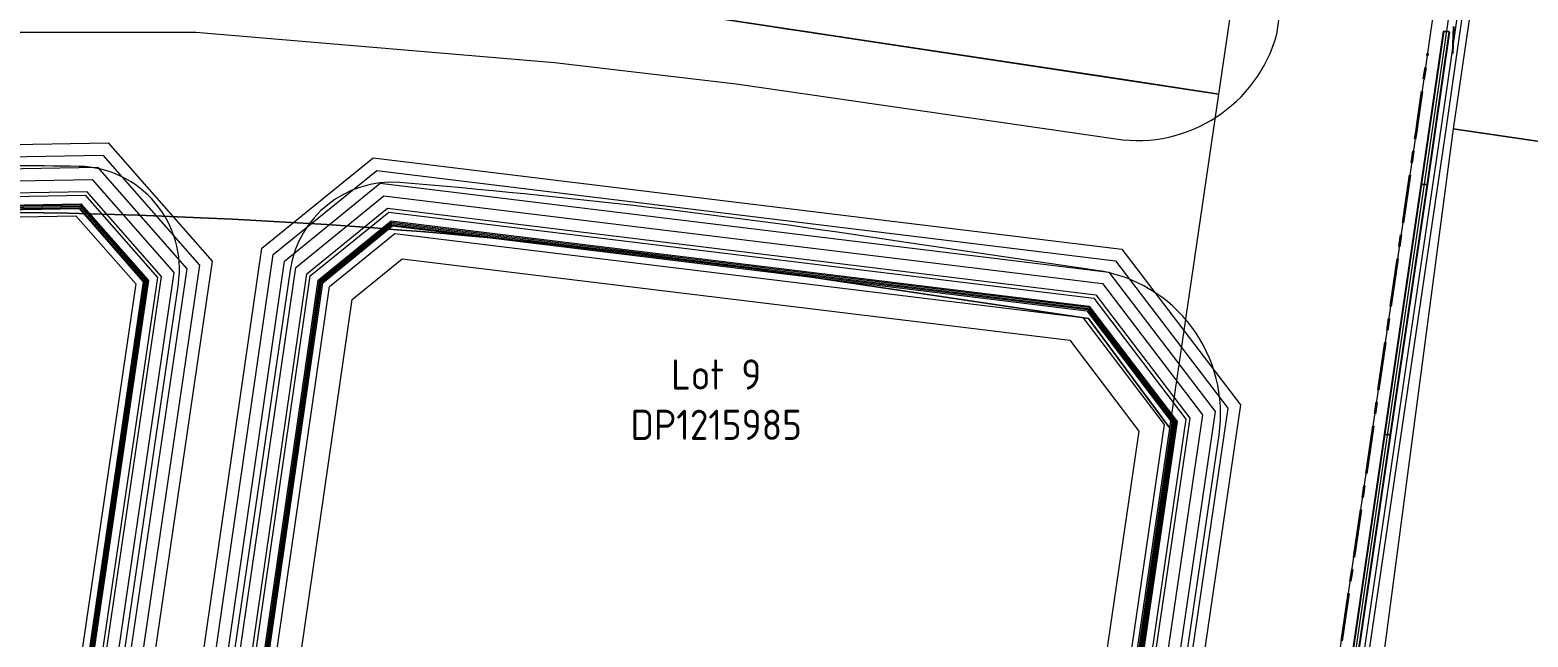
# Model space of a CAD drawing. Header units: metres. Extents: x 302924 to 306036, y 6267404 to 6269261.
# Drawn here: x 304090.1 to 304214.2, y 6268758.4 to 6268808.7 of the extents above; entities that cross this region are included whole.
import ezdxf

# ---------------------------------------------------------------- set-up
doc = ezdxf.new("R2010")
doc.units = ezdxf.units.M
doc.linetypes.add('Cable Exist UG', pattern=[7, 4, -1, 1, -1])
for name, color, linetype, lineweight, true_color, plot, transparency in [('. Const Lines_HV', 7, 'Continuous', 0, 0x990000, False, 0.4), ('. Const Lines_LV', 7, 'Continuous', 0, 0x000099, False, 0.4), ('. Const Lines_SL', 7, 'Continuous', 0, 0x009999, False, 0.4), ('. Const Lines_SP_Trench (PL)', 7, 'Continuous', 0, 0x990099, False, 0.4)]:
    doc.layers.add(name, color=color, linetype=linetype, lineweight=lineweight, true_color=true_color, plot=plot, transparency=transparency)
doc.layers.add('._ MGA Trench Outline (Physical Location)', color=6, linetype='Continuous', lineweight=0, plot=False, transparency=0.8)
doc.layers.add('._ MGA Trench Outline (PL)', color=248, linetype='Continuous', lineweight=0, plot=False, transparency=0.6)
doc.layers.add('_Kerb Line_SP', color=60, linetype='Continuous', lineweight=13, transparency=0.6)
doc.layers.add('_User_HV_Exist', color=1, linetype='Continuous', lineweight=35)
doc.layers.add('Cadastre Land Parcels_SP_EXT', color=118, linetype='Continuous', lineweight=15)
doc.layers.add('Duct_SP_EXT', color=30, linetype='Continuous')
doc.layers.add('Trench_SP_EXT', color=7, linetype='Continuous')
doc.styles.add('LotNum', font='isocp.shx')

msp = doc.modelspace()

# ---------------------------------------------------------------- linework, layer by layer
at = {"layer": '. Const Lines_HV', "linetype": 'Continuous', "lineweight": 0, "flags": 128}
for points in [[(304209.5395, 6268832.1756), (304207.2881, 6268816.8365), (304205.0057, 6268801.0003), (304201.7243, 6268778.7068), (304195.7222, 6268737.9271), (304193.6151, 6268723.5785), (304191.4944, 6268709.1331), (304189.6781, 6268696.7647), (304187.8612, 6268684.3975), (304186.0447, 6268672.0298), (304184.5914, 6268662.1353), (304182.7748, 6268649.7671), (304180.9583, 6268637.4004), (304179.141, 6268625.033), (304175.0352, 6268597.0885), (304180.7384, 6268589.4202), (304191.3674, 6268587.8587)], [(304025.4858, 6268763.0388), (304029.6778, 6268790.3309), (304037.7576, 6268797.3194), (304096.1203, 6268798.3488), (304104.1282, 6268789.2357), (304098.6853, 6268752.1841), (304096.8066, 6268739.3855), (304094.9911, 6268727.018), (304093.5388, 6268717.124), (304092.0864, 6268707.2301), (304090.271, 6268694.8626), (304088.4555, 6268682.4952), (304087.0032, 6268672.6012), (304085.1877, 6268660.2337), (304083.7354, 6268650.3398), (304081.9194, 6268637.9688), (304080.0625, 6268625.4415), (304078.2424, 6268613.1615), (304076.2048, 6268599.3127), (304074.754, 6268589.42), (304072.5731, 6268574.5772), (304070.756, 6268562.2088), (304068.9387, 6268549.8411), (304067.4848, 6268539.9466)], [(304027.4636, 6268762.7417), (304031.5428, 6268789.2997), (304038.5177, 6268795.3325), (304095.2293, 6268796.3328), (304102.0149, 6268788.6107), (304096.7065, 6268752.4748), (304094.8278, 6268739.676), (304093.0123, 6268727.3085), (304091.56, 6268717.4145), (304090.1076, 6268707.5206), (304088.2922, 6268695.1531), (304086.4767, 6268682.7856), (304085.0244, 6268672.8917), (304083.2089, 6268660.5242), (304081.7566, 6268650.6302), (304079.9408, 6268638.2607), (304078.0841, 6268625.7347), (304076.2639, 6268613.4537), (304074.2261, 6268599.6038), (304072.7752, 6268589.7102), (304070.5944, 6268574.868), (304068.7772, 6268562.4995), (304066.9599, 6268550.1319), (304065.5061, 6268540.2373)], [(304091.124, 6268659.3623), (304092.9394, 6268671.7297), (304094.3917, 6268681.6237), (304096.207, 6268693.99), (304098.0226, 6268706.3586), (304099.475, 6268716.2526), (304100.9273, 6268726.1466), (304102.7427, 6268738.514), (304104.6219, 6268751.3154), (304110.2297, 6268790.1026), (304118.8083, 6268797.0717), (304179.9938, 6268789.5992), (304189.2978, 6268777.3798), (304183.7806, 6268739.7359), (304181.8955, 6268726.8948), (304180.08, 6268714.5274), (304178.6276, 6268704.6334), (304177.1751, 6268694.7395), (304175.3599, 6268682.3721), (304173.544, 6268670.0045), (304172.0916, 6268660.1106)], [(304093.1028, 6268659.0718), (304094.9182, 6268671.4393), (304096.3705, 6268681.3332), (304098.1858, 6268693.6995), (304100.0014, 6268706.0682), (304101.4538, 6268715.9621), (304102.9061, 6268725.8561), (304104.7215, 6268738.2236), (304106.601, 6268751.0271), (304112.0973, 6268789.0431), (304119.4096, 6268794.9834), (304178.9138, 6268787.7162), (304187.197, 6268776.8375), (304181.8018, 6268740.0259), (304179.9168, 6268727.1853), (304178.1012, 6268714.8179), (304176.6488, 6268704.9239), (304175.1963, 6268695.0299), (304173.3811, 6268682.6625), (304171.5652, 6268670.295), (304170.1128, 6268660.4011)]]:
    msp.add_lwpolyline(points, dxfattribs=at)
at = {"layer": '. Const Lines_LV', "linetype": 'Continuous', "lineweight": 0, "flags": 128}
for points in [[(304024.4969, 6268763.1873), (304028.7452, 6268790.8464), (304037.3776, 6268798.3129), (304096.5657, 6268799.3568), (304105.1848, 6268789.5482), (304099.6747, 6268752.0388), (304097.796, 6268739.2403), (304095.9805, 6268726.8728), (304094.5282, 6268716.9788), (304093.0758, 6268707.0848), (304091.2604, 6268694.7174), (304089.4449, 6268682.3499), (304087.9926, 6268672.4559), (304086.1771, 6268660.0885), (304084.7247, 6268650.1945), (304082.9087, 6268637.8229), (304081.0517, 6268625.2949), (304079.2317, 6268613.0154), (304077.1941, 6268599.1671), (304075.7434, 6268589.2749), (304073.5625, 6268574.4318), (304071.7453, 6268562.0634), (304069.9281, 6268549.6958), (304068.4742, 6268539.8012)], [(304026.4747, 6268762.8903), (304030.6103, 6268789.8153), (304038.1376, 6268796.326), (304095.6748, 6268797.3408), (304103.0715, 6268788.9232), (304097.6959, 6268752.3294), (304095.8172, 6268739.5307), (304094.0017, 6268727.1633), (304092.5494, 6268717.2693), (304091.097, 6268707.3753), (304089.2816, 6268695.0079), (304087.4661, 6268682.6404), (304086.0138, 6268672.7464), (304084.1983, 6268660.379), (304082.746, 6268650.485), (304080.9301, 6268638.1147), (304079.0733, 6268625.5881), (304077.2531, 6268613.3076), (304075.2154, 6268599.4582), (304073.7646, 6268589.5651), (304071.5837, 6268574.7226), (304069.7666, 6268562.3541), (304067.9493, 6268549.9865), (304066.4954, 6268540.0919)], [(304090.1346, 6268659.5075), (304091.95, 6268671.875), (304093.4023, 6268681.7689), (304095.2176, 6268694.1352), (304097.0332, 6268706.5039), (304098.4856, 6268716.3978), (304099.9379, 6268726.2918), (304101.7534, 6268738.6593), (304103.6323, 6268751.4596), (304109.2959, 6268790.6324), (304118.5076, 6268798.1159), (304180.5339, 6268790.5406), (304190.3483, 6268777.651), (304184.7701, 6268739.5909), (304182.8849, 6268726.7496), (304181.0694, 6268714.3821), (304179.617, 6268704.4882), (304178.1645, 6268694.5942), (304176.3493, 6268682.2269), (304174.5334, 6268669.8592), (304173.081, 6268659.9654)], [(304092.1134, 6268659.217), (304093.9288, 6268671.5845), (304095.3811, 6268681.4785), (304097.1964, 6268693.8448), (304099.012, 6268706.2134), (304100.4644, 6268716.1074), (304101.9167, 6268726.0014), (304103.7321, 6268738.3688), (304105.6114, 6268751.1713), (304111.1635, 6268789.5729), (304119.1089, 6268796.0276), (304179.4538, 6268788.6577), (304188.2474, 6268777.1087), (304182.7912, 6268739.8809), (304180.9061, 6268727.0401), (304179.0906, 6268714.6726), (304177.6382, 6268704.7787), (304176.1857, 6268694.8847), (304174.3705, 6268682.5173), (304172.5546, 6268670.1497), (304171.1022, 6268660.2558)], [(304026.5593, 6268749.6974), (304028.4525, 6268762.5932), (304032.4754, 6268788.7841), (304038.8977, 6268794.3391), (304094.7839, 6268795.3248), (304100.9583, 6268788.2982), (304095.7172, 6268752.6201), (304093.8384, 6268739.8212), (304092.0229, 6268727.4537), (304090.5706, 6268717.5598), (304089.1182, 6268707.6658), (304087.3028, 6268695.2983), (304085.4873, 6268682.9309), (304084.035, 6268673.0369), (304082.2195, 6268660.6694), (304080.7672, 6268650.7755)], [(304094.0922, 6268658.9266), (304095.9076, 6268671.294), (304097.3599, 6268681.188), (304099.1752, 6268693.5543), (304100.9908, 6268705.9229), (304102.4432, 6268715.8169), (304103.8955, 6268725.7109), (304105.7109, 6268738.0783), (304107.5905, 6268750.8829), (304113.0311, 6268788.5133), (304119.7102, 6268793.9393), (304178.3738, 6268786.7747), (304186.1466, 6268776.5664), (304180.8123, 6268740.1709), (304178.9274, 6268727.3306), (304177.1118, 6268714.9631), (304175.6594, 6268705.0691), (304174.2069, 6268695.1752), (304172.3917, 6268682.8077), (304170.5758, 6268670.4402), (304169.1234, 6268660.5463)], [(304026.7227, 6268737.0395), (304028.5381, 6268749.4069), (304030.4304, 6268762.2961), (304034.3404, 6268787.753), (304039.6578, 6268792.3522), (304093.893, 6268793.3087), (304098.845, 6268787.6733), (304093.7384, 6268752.9108), (304091.8596, 6268740.1117), (304090.0441, 6268727.7442), (304088.5918, 6268717.8502), (304087.1394, 6268707.9563), (304085.324, 6268695.5888), (304083.5085, 6268683.2213), (304082.0562, 6268673.3274), (304080.2407, 6268660.9599), (304078.7884, 6268651.0659)], [(304096.071, 6268658.6361), (304097.8864, 6268671.0036), (304099.3387, 6268680.8975), (304101.154, 6268693.2638), (304102.9696, 6268705.6325), (304104.422, 6268715.5264), (304105.8743, 6268725.4204), (304107.6897, 6268737.7879), (304109.5696, 6268750.5946), (304114.8987, 6268787.4537), (304120.3115, 6268791.851), (304177.2937, 6268784.8918), (304184.0457, 6268776.0241), (304178.8335, 6268740.4609), (304176.9486, 6268727.621), (304175.133, 6268715.2536), (304173.6806, 6268705.3596), (304172.2281, 6268695.4657), (304170.4129, 6268683.0982), (304168.5971, 6268670.7308), (304167.1446, 6268660.8368), (304165.3291, 6268648.4694)], [(304098.0497, 6268658.3456), (304099.8652, 6268670.7131), (304101.3175, 6268680.6071), (304103.1328, 6268692.9733), (304104.9484, 6268705.342), (304106.4008, 6268715.236), (304107.8531, 6268725.1299), (304109.6685, 6268737.4974), (304111.5488, 6268750.3063), (304116.7663, 6268786.3941), (304120.9128, 6268789.7627), (304176.2137, 6268783.0088), (304181.9449, 6268775.4818), (304176.8546, 6268740.751), (304174.9698, 6268727.9115), (304173.1542, 6268715.5441), (304171.7018, 6268705.6501), (304170.2493, 6268695.7562), (304168.4341, 6268683.3886), (304166.6183, 6268671.0213), (304165.1658, 6268661.1273), (304163.3503, 6268648.7599)]]:
    msp.add_lwpolyline(points, dxfattribs=at)
at = {"layer": '. Const Lines_SL', "linetype": 'Continuous', "lineweight": 0, "flags": 128}
for points in [[(304211.5183, 6268831.8852), (304209.2673, 6268816.5487), (304206.9848, 6268800.712), (304203.703, 6268778.4155), (304197.7009, 6268737.6359), (304195.5939, 6268723.288), (304193.4732, 6268708.8426), (304191.6568, 6268696.4741), (304189.84, 6268684.1068), (304188.0234, 6268671.7392), (304186.5702, 6268661.8447), (304184.7535, 6268649.4765), (304182.9371, 6268637.1097), (304181.1198, 6268624.7422), (304177.1344, 6268597.6174), (304181.8488, 6268591.2786), (304191.6581, 6268589.8375)], [(304027.5487, 6268749.5522), (304029.4414, 6268762.4447), (304033.4079, 6268788.2685), (304039.2778, 6268793.3456), (304094.3384, 6268794.3167), (304099.9016, 6268787.9857), (304094.7278, 6268752.7655), (304092.849, 6268739.9664), (304091.0335, 6268727.599), (304089.5812, 6268717.705), (304088.1288, 6268707.811), (304086.3134, 6268695.4436), (304084.4979, 6268683.0761), (304083.0456, 6268673.1821), (304081.2301, 6268660.8147), (304079.7778, 6268650.9207)], [(304095.0816, 6268658.7813), (304096.897, 6268671.1488), (304098.3493, 6268681.0428), (304100.1646, 6268693.409), (304101.9802, 6268705.7777), (304103.4326, 6268715.6717), (304104.8849, 6268725.5657), (304106.7003, 6268737.9331), (304108.5801, 6268750.7388), (304113.9649, 6268787.9835), (304120.0109, 6268792.8951), (304177.8337, 6268785.8332), (304185.0961, 6268776.2952), (304179.8229, 6268740.3159), (304177.938, 6268727.4758), (304176.1224, 6268715.1083), (304174.67, 6268705.2144), (304173.2175, 6268695.3204), (304171.4023, 6268682.953), (304169.5865, 6268670.5855), (304168.134, 6268660.6916), (304166.3185, 6268648.3241)]]:
    msp.add_lwpolyline(points, dxfattribs=at)
at = {"layer": '. Const Lines_SP_Trench (PL)', "linetype": 'Continuous', "lineweight": 0, "flags": 128}
for points in [[(304210.8257, 6268831.9868), (304208.5746, 6268816.6494), (304206.2921, 6268800.8129), (304203.0104, 6268778.5175), (304197.0083, 6268737.7378), (304194.9013, 6268723.3897), (304192.7806, 6268708.9443), (304190.9643, 6268696.5758), (304189.1474, 6268684.2085), (304187.3309, 6268671.8409), (304185.8776, 6268661.9464), (304184.061, 6268649.5782), (304182.2445, 6268637.2114), (304180.4272, 6268624.844), (304176.3997, 6268597.4323), (304181.4601, 6268590.6282), (304191.5563, 6268589.1449)], [(304026.8561, 6268749.6538), (304028.7492, 6268762.5486), (304032.7551, 6268788.6294), (304039.0117, 6268794.041), (304094.6503, 6268795.0224), (304100.6413, 6268788.2045), (304095.4203, 6268752.6637), (304093.5416, 6268739.8648), (304091.7261, 6268727.4973), (304090.2738, 6268717.6033), (304088.8214, 6268707.7094), (304087.0059, 6268695.3419), (304085.1905, 6268682.9744), (304083.7381, 6268673.0805), (304081.9227, 6268660.713), (304080.4703, 6268650.819)], [(304094.389, 6268658.883), (304096.2044, 6268671.2505), (304097.6568, 6268681.1444), (304099.472, 6268693.5107), (304101.2876, 6268705.8794), (304102.74, 6268715.7733), (304104.1923, 6268725.6673), (304106.0078, 6268738.0348), (304107.8874, 6268750.8397), (304113.3112, 6268788.3543), (304119.8004, 6268793.626), (304178.2118, 6268786.4923), (304185.8314, 6268776.485), (304180.5155, 6268740.2144), (304178.6305, 6268727.3741), (304176.815, 6268715.0067), (304175.3626, 6268705.1127), (304173.9101, 6268695.2188), (304172.0949, 6268682.8513), (304170.279, 6268670.4838), (304168.8266, 6268660.5899), (304167.011, 6268648.2225)]]:
    msp.add_lwpolyline(points, dxfattribs=at)
at = {"layer": '._ MGA Trench Outline (Physical Location)', "linetype": 'Continuous', "lineweight": 0, "flags": 128}
msp.add_lwpolyline([(304211.914, 6268831.8271), (304209.6631, 6268816.4911), (304207.3807, 6268800.6544), (304204.0987, 6268778.3573), (304198.0966, 6268737.5776), (304195.9896, 6268723.2298), (304193.869, 6268708.7845), (304192.0526, 6268696.416), (304190.2357, 6268684.0486), (304188.4192, 6268671.6811), (304186.966, 6268661.7866), (304185.1493, 6268649.4183), (304183.3328, 6268637.0516), (304181.5155, 6268624.6841), (304177.5542, 6268597.7231), (304182.0709, 6268591.6503), (304191.7162, 6268590.2332)], dxfattribs=at)
msp.add_lwpolyline([(304211.914, 6268831.8271), (304209.6631, 6268816.4911), (304207.3807, 6268800.6544), (304204.0987, 6268778.3573), (304198.0966, 6268737.5776), (304195.9896, 6268723.2298), (304193.869, 6268708.7845), (304192.0526, 6268696.416), (304190.2357, 6268684.0486), (304188.4192, 6268671.6811), (304186.966, 6268661.7866), (304185.1493, 6268649.4183), (304183.3328, 6268637.0516), (304181.5155, 6268624.6841), (304177.5542, 6268597.7231), (304182.0709, 6268591.6503), (304191.7162, 6268590.2332)], dxfattribs=at)
msp.add_lwpolyline([(304211.914, 6268831.8271), (304209.6631, 6268816.4911), (304207.3807, 6268800.6544), (304204.0987, 6268778.3573), (304198.0966, 6268737.5776), (304195.9896, 6268723.2298), (304193.869, 6268708.7845), (304192.0526, 6268696.416), (304190.2357, 6268684.0486), (304188.4192, 6268671.6811), (304186.966, 6268661.7866), (304185.1493, 6268649.4183), (304183.3328, 6268637.0516), (304181.5155, 6268624.6841), (304177.5542, 6268597.7231), (304182.0709, 6268591.6503), (304191.7162, 6268590.2332)], dxfattribs=at)
at = {"layer": '._ MGA Trench Outline (PL)', "flags": 128}
for points in [[(304025.8322, 6268737.1702), (304027.6476, 6268749.5376), (304029.5403, 6268762.4298), (304033.5012, 6268788.217), (304039.3158, 6268793.2463), (304094.2939, 6268794.2159), (304099.796, 6268787.9545), (304094.6288, 6268752.78), (304092.75, 6268739.981), (304090.9346, 6268727.6135), (304089.4822, 6268717.7195), (304088.0299, 6268707.8255), (304086.2144, 6268695.4581), (304084.399, 6268683.0906), (304082.9466, 6268673.1966), (304081.1312, 6268660.8292), (304079.6788, 6268650.9352)], [(304025.9311, 6268737.1557), (304027.7466, 6268749.5231), (304029.6392, 6268762.4149), (304033.5944, 6268788.1654), (304039.3538, 6268793.1469), (304094.2493, 6268794.1151), (304099.6903, 6268787.9232), (304094.5299, 6268752.7945), (304092.6511, 6268739.9955), (304090.8357, 6268727.628), (304089.3833, 6268717.734), (304087.9309, 6268707.8401), (304086.1155, 6268695.4726), (304084.3, 6268683.1051), (304082.8477, 6268673.2112), (304081.0322, 6268660.8437), (304079.5799, 6268650.9497)], [(304026.0301, 6268737.1411), (304027.8455, 6268749.5086), (304029.7381, 6268762.4001), (304033.6877, 6268788.1139), (304039.3918, 6268793.0476), (304094.2048, 6268794.0143), (304099.5846, 6268787.892), (304094.431, 6268752.8091), (304092.5522, 6268740.01), (304090.7367, 6268727.6425), (304089.2844, 6268717.7486), (304087.832, 6268707.8546), (304086.0165, 6268695.4871), (304084.2011, 6268683.1197), (304082.7488, 6268673.2257), (304080.9333, 6268660.8582), (304079.4809, 6268650.9643)], [(304026.129, 6268737.1266), (304027.9445, 6268749.4941), (304029.837, 6268762.3852), (304033.7809, 6268788.0623), (304039.4298, 6268792.9482), (304094.1602, 6268793.9135), (304099.479, 6268787.8608), (304094.332, 6268752.8236), (304092.4532, 6268740.0245), (304090.6378, 6268727.6571), (304089.1854, 6268717.7631), (304087.7331, 6268707.8691), (304085.9176, 6268695.5017), (304084.1022, 6268683.1342), (304082.6498, 6268673.2402), (304080.8344, 6268660.8728), (304079.382, 6268650.9788)], [(304095.1805, 6268658.7668), (304096.9959, 6268671.1343), (304098.4483, 6268681.0282), (304100.2635, 6268693.3945), (304102.0792, 6268705.7632), (304103.5315, 6268715.6572), (304104.9838, 6268725.5511), (304106.7993, 6268737.9186), (304108.679, 6268750.7244), (304114.0582, 6268787.9305), (304120.0409, 6268792.7907), (304177.7797, 6268785.7391), (304184.9911, 6268776.2681), (304179.724, 6268740.3304), (304177.839, 6268727.4903), (304176.0235, 6268715.1229), (304174.571, 6268705.2289), (304173.1186, 6268695.335), (304171.3033, 6268682.9675), (304169.4875, 6268670.6), (304168.0351, 6268660.7061), (304166.2195, 6268648.3386)], [(304095.1805, 6268658.7668), (304096.9959, 6268671.1343), (304098.4483, 6268681.0282), (304100.2635, 6268693.3945), (304102.0792, 6268705.7632), (304103.5315, 6268715.6572), (304104.9838, 6268725.5511), (304106.7993, 6268737.9186), (304108.679, 6268750.7244), (304114.0582, 6268787.9305), (304120.0409, 6268792.7907), (304177.7797, 6268785.7391), (304184.9911, 6268776.2681), (304179.724, 6268740.3304), (304177.839, 6268727.4903), (304176.0235, 6268715.1229), (304174.571, 6268705.2289), (304173.1186, 6268695.335), (304171.3033, 6268682.9675), (304169.4875, 6268670.6), (304168.0351, 6268660.7061), (304166.2195, 6268648.3386)], [(304095.1805, 6268658.7668), (304096.9959, 6268671.1343), (304098.4483, 6268681.0282), (304100.2635, 6268693.3945), (304102.0792, 6268705.7632), (304103.5315, 6268715.6572), (304104.9838, 6268725.5511), (304106.7993, 6268737.9186), (304108.679, 6268750.7244), (304114.0582, 6268787.9305), (304120.0409, 6268792.7907), (304177.7797, 6268785.7391), (304184.9911, 6268776.2681), (304179.724, 6268740.3304), (304177.839, 6268727.4903), (304176.0235, 6268715.1229), (304174.571, 6268705.2289), (304173.1186, 6268695.335), (304171.3033, 6268682.9675), (304169.4875, 6268670.6), (304168.0351, 6268660.7061), (304166.2195, 6268648.3386)], [(304095.2794, 6268658.7523), (304097.0949, 6268671.1198), (304098.5472, 6268681.0137), (304100.3625, 6268693.38), (304102.1781, 6268705.7487), (304103.6304, 6268715.6426), (304105.0828, 6268725.5366), (304106.8982, 6268737.9041), (304108.778, 6268750.7099), (304114.1516, 6268787.8775), (304120.071, 6268792.6863), (304177.7257, 6268785.645), (304184.8861, 6268776.241), (304179.625, 6268740.3449), (304177.7401, 6268727.5048), (304175.9245, 6268715.1374), (304174.4721, 6268705.2434), (304173.0197, 6268695.3495), (304171.2044, 6268682.982), (304169.3886, 6268670.6146), (304167.9361, 6268660.7206), (304166.1206, 6268648.3532)], [(304095.2794, 6268658.7523), (304097.0949, 6268671.1198), (304098.5472, 6268681.0137), (304100.3625, 6268693.38), (304102.1781, 6268705.7487), (304103.6304, 6268715.6426), (304105.0828, 6268725.5366), (304106.8982, 6268737.9041), (304108.778, 6268750.7099), (304114.1516, 6268787.8775), (304120.071, 6268792.6863), (304177.7257, 6268785.645), (304184.8861, 6268776.241), (304179.625, 6268740.3449), (304177.7401, 6268727.5048), (304175.9245, 6268715.1374), (304174.4721, 6268705.2434), (304173.0197, 6268695.3495), (304171.2044, 6268682.982), (304169.3886, 6268670.6146), (304167.9361, 6268660.7206), (304166.1206, 6268648.3532)], [(304095.2794, 6268658.7523), (304097.0949, 6268671.1198), (304098.5472, 6268681.0137), (304100.3625, 6268693.38), (304102.1781, 6268705.7487), (304103.6304, 6268715.6426), (304105.0828, 6268725.5366), (304106.8982, 6268737.9041), (304108.778, 6268750.7099), (304114.1516, 6268787.8775), (304120.071, 6268792.6863), (304177.7257, 6268785.645), (304184.8861, 6268776.241), (304179.625, 6268740.3449), (304177.7401, 6268727.5048), (304175.9245, 6268715.1374), (304174.4721, 6268705.2434), (304173.0197, 6268695.3495), (304171.2044, 6268682.982), (304169.3886, 6268670.6146), (304167.9361, 6268660.7206), (304166.1206, 6268648.3532)], [(304095.3784, 6268658.7378), (304097.1938, 6268671.1052), (304098.6462, 6268680.9992), (304100.4614, 6268693.3655), (304102.277, 6268705.7341), (304103.7294, 6268715.6281), (304105.1817, 6268725.5221), (304106.9972, 6268737.8895), (304108.877, 6268750.6955), (304114.245, 6268787.8245), (304120.1011, 6268792.5819), (304177.6717, 6268785.5508), (304184.781, 6268776.2139), (304179.5261, 6268740.3594), (304177.6411, 6268727.5194), (304175.8256, 6268715.1519), (304174.3732, 6268705.258), (304172.9207, 6268695.364), (304171.1055, 6268682.9965), (304169.2896, 6268670.6291), (304167.8372, 6268660.7351), (304166.0217, 6268648.3677)], [(304095.3784, 6268658.7378), (304097.1938, 6268671.1052), (304098.6462, 6268680.9992), (304100.4614, 6268693.3655), (304102.277, 6268705.7341), (304103.7294, 6268715.6281), (304105.1817, 6268725.5221), (304106.9972, 6268737.8895), (304108.877, 6268750.6955), (304114.245, 6268787.8245), (304120.1011, 6268792.5819), (304177.6717, 6268785.5508), (304184.781, 6268776.2139), (304179.5261, 6268740.3594), (304177.6411, 6268727.5194), (304175.8256, 6268715.1519), (304174.3732, 6268705.258), (304172.9207, 6268695.364), (304171.1055, 6268682.9965), (304169.2896, 6268670.6291), (304167.8372, 6268660.7351), (304166.0217, 6268648.3677)], [(304095.3784, 6268658.7378), (304097.1938, 6268671.1052), (304098.6462, 6268680.9992), (304100.4614, 6268693.3655), (304102.277, 6268705.7341), (304103.7294, 6268715.6281), (304105.1817, 6268725.5221), (304106.9972, 6268737.8895), (304108.877, 6268750.6955), (304114.245, 6268787.8245), (304120.1011, 6268792.5819), (304177.6717, 6268785.5508), (304184.781, 6268776.2139), (304179.5261, 6268740.3594), (304177.6411, 6268727.5194), (304175.8256, 6268715.1519), (304174.3732, 6268705.258), (304172.9207, 6268695.364), (304171.1055, 6268682.9965), (304169.2896, 6268670.6291), (304167.8372, 6268660.7351), (304166.0217, 6268648.3677)], [(304095.4773, 6268658.7232), (304097.2928, 6268671.0907), (304098.7451, 6268680.9847), (304100.5604, 6268693.351), (304102.376, 6268705.7196), (304103.8283, 6268715.6136), (304105.2807, 6268725.5076), (304107.0961, 6268737.875), (304108.9759, 6268750.6811), (304114.3384, 6268787.7716), (304120.1311, 6268792.4775), (304177.6177, 6268785.4567), (304184.676, 6268776.1868), (304179.4271, 6268740.3739), (304177.5422, 6268727.5339), (304175.7267, 6268715.1664), (304174.2742, 6268705.2725), (304172.8218, 6268695.3785), (304171.0065, 6268683.0111), (304169.1907, 6268670.6436), (304167.7383, 6268660.7497), (304165.9227, 6268648.3822)], [(304095.4773, 6268658.7232), (304097.2928, 6268671.0907), (304098.7451, 6268680.9847), (304100.5604, 6268693.351), (304102.376, 6268705.7196), (304103.8283, 6268715.6136), (304105.2807, 6268725.5076), (304107.0961, 6268737.875), (304108.9759, 6268750.6811), (304114.3384, 6268787.7716), (304120.1311, 6268792.4775), (304177.6177, 6268785.4567), (304184.676, 6268776.1868), (304179.4271, 6268740.3739), (304177.5422, 6268727.5339), (304175.7267, 6268715.1664), (304174.2742, 6268705.2725), (304172.8218, 6268695.3785), (304171.0065, 6268683.0111), (304169.1907, 6268670.6436), (304167.7383, 6268660.7497), (304165.9227, 6268648.3822)], [(304095.4773, 6268658.7232), (304097.2928, 6268671.0907), (304098.7451, 6268680.9847), (304100.5604, 6268693.351), (304102.376, 6268705.7196), (304103.8283, 6268715.6136), (304105.2807, 6268725.5076), (304107.0961, 6268737.875), (304108.9759, 6268750.6811), (304114.3384, 6268787.7716), (304120.1311, 6268792.4775), (304177.6177, 6268785.4567), (304184.676, 6268776.1868), (304179.4271, 6268740.3739), (304177.5422, 6268727.5339), (304175.7267, 6268715.1664), (304174.2742, 6268705.2725), (304172.8218, 6268695.3785), (304171.0065, 6268683.0111), (304169.1907, 6268670.6436), (304167.7383, 6268660.7497), (304165.9227, 6268648.3822)]]:
    msp.add_lwpolyline(points, dxfattribs=at)
at = {"layer": '_Kerb Line_SP', "linetype": 'Continuous', "flags": 128}
for points in [[(303468.8458, 6268714.4956), (303625.7927, 6268710.1849), (303685.7709, 6268708.5699, 0.1092186), (303748.8334, 6268718.776), (303937.5514, 6268794.5366, -0.09037099), (303993.2271, 6268806.3812), (304088.1093, 6268808.5182), (304103.8156, 6268808.5182), (304133.5287, 6268806.0002), (304148.5934, 6268804.2356), (304180.0354, 6268799.681, 0.37876107), (304193.3661, 6268808.3467), (304193.3661, 6268808.3467), (304196.4945, 6268829.9521)], [(304078.4198, 6268624.4559), (304102.3787, 6268787.6766, 0.45099396), (304094.1558, 6268797.4103, 0.00790763), (304070.9429, 6268797.3797), (304039.0463, 6268796.558, 0.36483077), (304030.8542, 6268789.2965), (304008.1789, 6268634.8113)], [(304163.3867, 6268603.9681), (304188.5787, 6268775.1763, 0.41441794), (304178.4433, 6268788.7969), (304161.9222, 6268791.2134, 0.01799496), (304120.7062, 6268796.0657, 0.39411514), (304111.6444, 6268788.8266), (304087.3338, 6268623.2138)]]:
    msp.add_lwpolyline(points, format="xyb", dxfattribs=at)
at = {"layer": '_User_HV_Exist', "linetype": 'Cable Exist UG', "flags": 128}
msp.add_lwpolyline([(304177.3589, 6268612.6811), (304186.6185, 6268676.1588), (304195.6387, 6268736.8101), (304204.9224, 6268800.2787), (304205.0517, 6268801.1219), (304205.8626, 6268806.7925)], dxfattribs=at)
at = {"layer": 'Cadastre Land Parcels_SP_EXT', "linetype": 'Continuous'}
for points in [[(303869.3887, 6268851.6618), (304188.5738, 6268803.4011), (304190.8601, 6268818.9716)], [(304152.5145, 6268808.8379), (304154.4812, 6268808.553), (304156.4473, 6268808.2591), (303869.3887, 6268851.6618)], [(304406.6197, 6268787.5837), (304210.2942, 6268816.357), (304207.9682, 6268800.525), (304522.7273, 6268754.3985)], [(304089.2806, 6268793.5926), (304091.2354, 6268793.563), (304093.1888, 6268793.5264), (304095.1432, 6268793.48), (304097.0968, 6268793.4265), (304099.0499, 6268793.3651), (304101.0031, 6268793.2956), (304102.9564, 6268793.2173), (304104.9083, 6268793.1329), (304106.8611, 6268793.0387), (304108.8124, 6268792.9384), (304110.7639, 6268792.8292), (304112.7147, 6268792.711), (304114.665, 6268792.5869), (304116.6152, 6268792.4537), (304118.5649, 6268792.3127), (304120.5139, 6268792.1637), (304122.4622, 6268792.0076), (304124.4091, 6268791.8416), (304126.3568, 6268791.6686), (304128.3032, 6268791.4887), (304130.248, 6268791.2998), (304132.193, 6268791.1039), (304134.1373, 6268790.8991), (304136.08, 6268790.6873), (304138.023, 6268790.4675), (304139.9645, 6268790.2387), (304141.9044, 6268790.0029), (304143.8447, 6268789.7582), (304145.7832, 6268789.5075), (304147.7212, 6268789.2468), (304149.6568, 6268788.9801), (304151.5926, 6268788.7045), (304153.5269, 6268788.4209), (304177.7624, 6268784.8176), (304184.5084, 6268775.7394), (304188.5738, 6268803.4011), (304188.5738, 6268803.4011), (304180.6717, 6268804.5959), (304156.4473, 6268808.2591), (304154.4812, 6268808.553), (304152.5145, 6268808.8379)], [(304179.2785, 6268740.16), (304184.5084, 6268775.7394), (304184.5084, 6268775.7394), (304177.7624, 6268784.8176), (304153.5269, 6268788.4209), (304151.5926, 6268788.7045), (304149.6568, 6268788.9801), (304147.7212, 6268789.2468), (304145.7832, 6268789.5075), (304143.8447, 6268789.7582), (304141.9044, 6268790.0029), (304139.9645, 6268790.2387), (304138.023, 6268790.4675), (304136.08, 6268790.6873), (304134.1373, 6268790.8991), (304132.193, 6268791.1039), (304130.248, 6268791.2998), (304128.3032, 6268791.4887), (304126.3568, 6268791.6686), (304124.4091, 6268791.8416), (304122.4622, 6268792.0076), (304120.5139, 6268792.1637), (304118.5649, 6268792.3127), (304116.6152, 6268792.4537), (304114.665, 6268792.5869), (304112.7147, 6268792.711), (304110.7639, 6268792.8292), (304108.8124, 6268792.9384), (304106.8611, 6268793.0387), (304104.9083, 6268793.1329), (304102.9564, 6268793.2173), (304101.0031, 6268793.2956), (304099.0499, 6268793.3651), (304097.0968, 6268793.4265), (304095.1432, 6268793.48), (304093.1888, 6268793.5264), (304091.2354, 6268793.563), (304089.2806, 6268793.5926)]]:
    msp.add_lwpolyline(points, dxfattribs=at)
msp.add_lwpolyline([(304522.7273, 6268754.3985), (304207.9682, 6268800.525), (304199.4666, 6268736.2302), (304230.8485, 6268731.6711), (304262.5005, 6268727.0717), (304278.3278, 6268724.772), (304309.9806, 6268720.1725), (304341.6334, 6268715.5738), (304357.4597, 6268713.274), (304393.5886, 6268708.0237), (304429.7959, 6268702.7631), (304442.8368, 6268700.8677), (304486.9467, 6268694.4575), (304513.4891, 6268691.3472), (304522.7273, 6268754.3985)], close=True, dxfattribs=at)
at = {"layer": 'Duct_SP_EXT'}
for p, q in [((304207.1745, 6268808.6177), (304205.3318, 6268795.9368)), ((304207.6495, 6268808.5486), (304205.8068, 6268795.8677)), ((304207.1745, 6268808.6177), (304207.412, 6268808.5832)), ((304207.6495, 6268808.5486), (304207.412, 6268808.5832)), ((304205.3319, 6268795.937), (304202.284, 6268775.2302)), ((304205.8068, 6268795.8675), (304202.7589, 6268775.1603)), ((304205.3318, 6268795.9368), (304205.3319, 6268795.937)), ((304205.3318, 6268795.9368), (304205.5693, 6268795.9022)), ((304205.3319, 6268795.937), (304205.5693, 6268795.9022)), ((304205.8068, 6268795.8677), (304205.5693, 6268795.9022)), ((304205.8068, 6268795.8675), (304205.5693, 6268795.9022)), ((304205.8068, 6268795.8677), (304205.8068, 6268795.8675)), ((304202.284, 6268775.2302), (304196.6651, 6268737.0521)), ((304202.7589, 6268775.1603), (304197.1399, 6268736.9823)), ((304202.284, 6268775.2302), (304202.5215, 6268775.1953)), ((304202.284, 6268775.2302), (304202.5215, 6268775.1953)), ((304202.7589, 6268775.1603), (304202.5215, 6268775.1953)), ((304202.7589, 6268775.1603), (304202.5215, 6268775.1953))]:
    msp.add_line(p, q, dxfattribs=at)
at = {"layer": 'Trench_SP_EXT', "linetype": 'Cable Exist UG'}
msp.add_lwpolyline([(304207.9985, 6268808.9819), (304207.9212, 6268806.7691)], dxfattribs=at)

# ---------------------------------------------------------------- texts
at = {"layer": 'Cadastre Land Parcels_SP_EXT', "linetype": 'Continuous', "insert": (304146.931, 6268778.0914), "char_height": 2.5, "attachment_point": 5, "style": 'LotNum'}
msp.add_mtext('Lot 9\\PDP1215985', dxfattribs=at)

doc.saveas('drawing.dxf')
